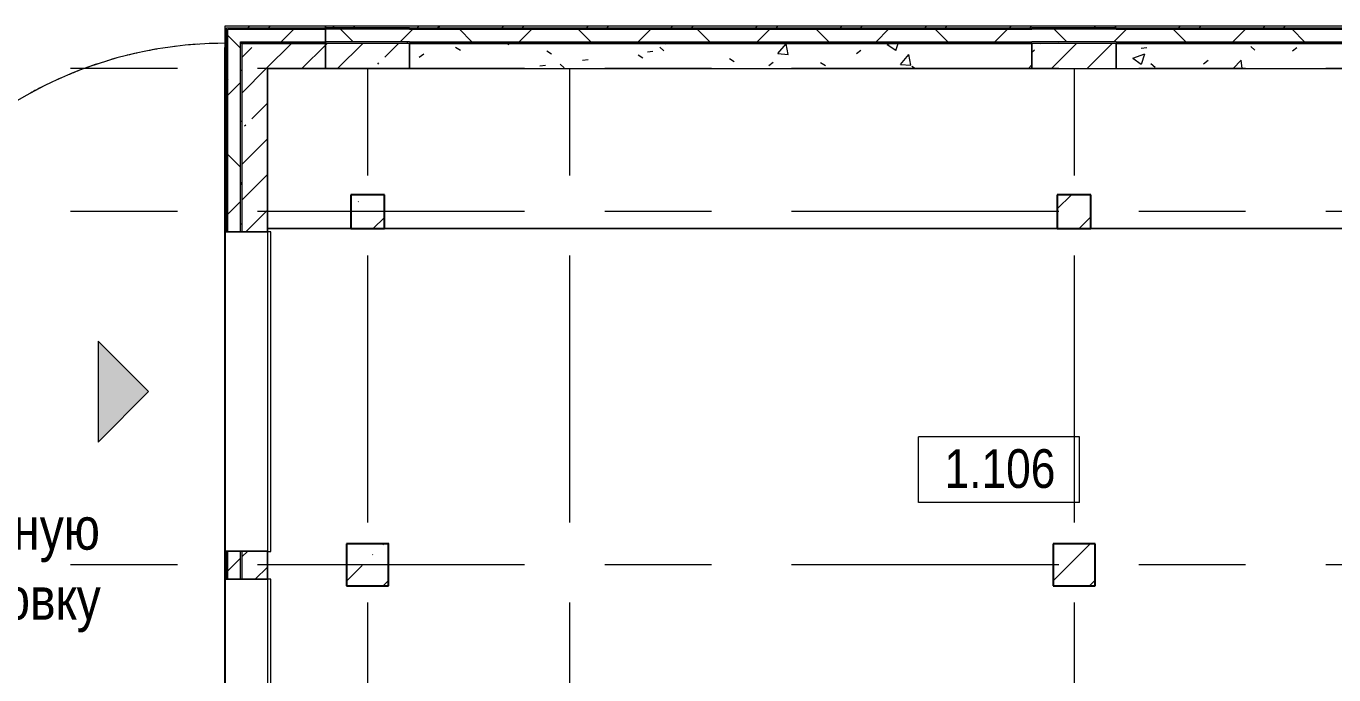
# Model space of a CAD drawing. Header units: millimetres. Extents: x 46431 to 216095, y -43515 to 31605.
# Drawn here: x 59473 to 75021, y 18208 to 25922 of the extents above; entities that cross this region are included whole.
import ezdxf

# ---------------------------------------------------------------- set-up
doc = ezdxf.new("R2010")
doc.units = ezdxf.units.MM
doc.linetypes.add('Осевые', pattern=[6350, 1270, -952.5, 3175, -952.5])
for name, color, linetype, lineweight in [('Двери', 7, 'Continuous', 9), ('Колонны', 7, 'Continuous', 9), ('Колонны-1', 7, 'Continuous', 25), ('Марки помещений', 7, 'Continuous', 9), ('Общие ребра', 7, 'Continuous', 9), ('Оси-2', 7, 'Осевые', 9), ('Панель', 7, 'Continuous', 9), ('Перекрытия', 7, 'Continuous', 9), ('Стены', 7, 'Continuous', 9), ('Стены-1', 7, 'Continuous', 18), ('Текстовые примечания', 7, 'Continuous', 9), ('Черная _1 сплошная', 7, 'Continuous', 9), ('Штриховка разреза-3', 7, 'Continuous', 9), ('Элементы узлов', 7, 'Continuous', 9)]:
    doc.layers.add(name, color=color, linetype=linetype, lineweight=lineweight)
doc.styles.add('Arial Narrow', font='Arial Narrow.ttf', dxfattribs={"height": 500})
doc.styles.add('Arial Narrow_1', font='Arial Narrow.ttf', dxfattribs={"height": 460})
pattern_1 = [(45, (0, 0), (-502.8943, 502.8943), []), (45, (0, 762), (-502.8943, 502.8943), [])]
pattern_2 = [(45, (0, 0), (-424.264, 424.264), [600, -100, 20, -100]), (45, (0, 424), (-424.264, 424.264), [])]
pattern_3 = [(45, (0, 0), (-707.107, 707.107), []), (135, (0, 0), (-707.107, -707.107), [])]
pattern_4 = [(0, (0, 0), (812.8, 203.2), [67.056, -542.544, 67.056, -542.544, -3251.2]), (0, (0, 0), (812.8, 203.2), [-1219.2, 67.056, -1152.144, 67.056, -542.544, -1422.4]), (0, (0, 0), (812.8, 203.2), [-3048, 67.056, -339.344, 67.056, -948.944]), (120, (304.8, 101.6), (-582.37636, 602.30545), [67.056, -542.544, 67.056, -542.544, -3251.2]), (120, (304.8, 101.6), (-582.37636, 602.30545), [-1219.2, 67.056, -1152.144, 67.056, -542.544, -1422.4]), (120, (304.8, 101.6), (-582.37636, 602.30545), [-3048, 67.056, -339.344, 67.056, -948.944]), (240, (406.4, 508), (-230.42364, -805.50545), [67.056, -542.544, 67.056, -542.544, -3251.2]), (240, (406.4, 508), (-230.42364, -805.50545), [-1219.2, 67.056, -1152.144, 67.056, -542.544, -1422.4]), (240, (406.4, 508), (-230.42364, -805.50545), [-3048, 67.056, -339.344, 67.056, -948.944])]
pattern_5 = [(50, (0, 0), (1457.472, -127.512), [152.4, -1676.4]), (355, (0, 0), (-281.942, 1528.454), [121.92, -1341.12]), (100.451, (121.5, -10.6), (1175.54, 1400.933), [129.52, -1424.72]), (46.184, (0, 406.4), (2168.632, -336.34), [228.6, -2514.6]), (96.636, (180.7, 378.4), (1899.22, 1979.42), [194.28, -2137.08]), (351.184, (0, 406.4), (1899.24, 1979.4), [182.88, -2011.68]), (21, (203.2, 304.8), (1212.915, -818.121), [152.4, -1676.4]), (326, (203.2, 304.8), (494.417, 1473.504), [121.92, -1341.12]), (71.451, (304.3, 236.6), (1707.337, 655.37), [129.52, -1424.72]), (37.5, (0, 0), (24.7094, 676.4402), [67.056, -1257.808, 67.056, -1294.384, -1346.2]), (37.5, (0, 0), (24.7094, 676.4402), [-2686.304, 67.056, -1279.144]), (7.5, (0, 0), (534.558, 801.444), [67.056, -709.168, 67.056, -1227.328, -513.08]), (7.5, (0, 0), (534.558, 801.444), [-2070.608, 67.056, -446.024]), (327.5, (-453.14, 0), (1084.7275, -45.8312), [67.056, -440.944, 67.056, -1517.904, -2103.12]), (327.5, (-453.14, 0), (1084.7275, -45.8312), [-2092.96, 67.056, -2036.064]), (317.5, (-656.3, 0), (1185.035, 203.414), [67.056, -593.344, 67.056, -985.52, -1493.52]), (317.5, (-656.3, 0), (1185.035, 203.414), [-1712.976, 67.056, -1426.464])]
pattern_6 = [(45, (0, 0), (-493.914, 493.914), []), (45, (493.9, 0), (-493.914, 493.914), [873.125, -174.625, 6.706, -167.919])]

# ---------------------------------------------------------------- blocks, each defined once
blk = doc.blocks.new('Дверь-Подъемная-Сборная - ДН2_3350 x 3800 мм-8363919-План 1-го этажа на отм_ -6_000')
at = {"layer": 'Панель'}
for p, q in [((1900, -252.5), (-1900, -252.5)), ((-1900, -252.5), (-1900, -292.5)), ((-1900, -292.5), (1900, -292.5)), ((1900, -292.5), (1900, -252.5))]:
    blk.add_line(p, q, dxfattribs=at)
blk = doc.blocks.new('Колонна 13 - Колонна 40-55-731465-План 1-го этажа на отм_ -6_000')
at = {"layer": 'Колонны'}
h = blk.add_hatch(dxfattribs=at)
h.set_pattern_fill('FP_8', color=256, style=0, pattern_type=2)
h.set_pattern_definition(pattern_6)
h.paths.add_polyline_path([(63282, 19267), (63782, 19267), (63782, 19767), (63282, 19767)], flags=0)
at = {"layer": 'Колонны-1'}
for p, q in [((63782, 19767), (63282, 19767)), ((63282, 19767), (63282, 19267)), ((63782, 19267), (63782, 19767)), ((63282, 19267), (63782, 19267))]:
    blk.add_line(p, q, dxfattribs=at)
blk = doc.blocks.new('Колонна 14 - Колонна 40-55-731477-План 1-го этажа на отм_ -6_000')
at = {"layer": 'Колонны'}
h = blk.add_hatch(dxfattribs=at)
h.set_pattern_fill('FP_8', color=256, style=0, pattern_type=2)
h.set_pattern_definition(pattern_6)
h.paths.add_polyline_path([(71682, 19267), (72182, 19267), (72182, 19767), (71682, 19767)], flags=0)
at = {"layer": 'Колонны-1'}
for p, q in [((72182, 19767), (71682, 19767)), ((71682, 19767), (71682, 19267)), ((72182, 19267), (72182, 19767)), ((71682, 19267), (72182, 19267))]:
    blk.add_line(p, q, dxfattribs=at)
blk = doc.blocks.new('Колонна 18 - Колонна 40-55-731525-План 1-го этажа на отм_ -6_000')
at = {"layer": 'Колонны'}
h = blk.add_hatch(dxfattribs=at)
h.set_pattern_fill('FP_20', color=256, style=0, pattern_type=2)
h.set_pattern_definition([(45, (6000, 0), (-493.914, 493.914), []), (45, (6493.9, 0), (-493.914, 493.914), [873.125, -174.625, 6.706, -167.919])])
h.paths.add_polyline_path([(77732, 23517), (78132, 23517), (78132, 23917), (77732, 23917)], flags=0)
at = {"layer": 'Колонны-1'}
for p, q in [((78132, 23917), (77732, 23917)), ((77732, 23917), (77732, 23517)), ((78132, 23517), (78132, 23917)), ((77732, 23517), (78132, 23517))]:
    blk.add_line(p, q, dxfattribs=at)
blk = doc.blocks.new('Колонна 19 - Колонна 40-55-731537-План 1-го этажа на отм_ -6_000')
at = {"layer": 'Колонны'}
h = blk.add_hatch(dxfattribs=at)
h.set_pattern_fill('FP_21', color=256, style=0, pattern_type=2)
h.set_pattern_definition([(45, (14400, 0), (-493.914, 493.914), []), (45, (14893.9, 0), (-493.914, 493.914), [873.125, -174.625, 6.706, -167.919])])
h.paths.add_polyline_path([(77732, 23517), (78132, 23517), (78132, 23917), (77732, 23917)], flags=0)
at = {"layer": 'Колонны-1'}
for p, q in [((78132, 23917), (77732, 23917)), ((77732, 23917), (77732, 23517)), ((78132, 23517), (78132, 23917)), ((77732, 23517), (78132, 23517))]:
    blk.add_line(p, q, dxfattribs=at)
blk = doc.blocks.new('Наклонное перекрытие - Наклонное перекрытие-732754-План 1-го этажа на отм_ -6_000')
at = {"layer": 'Перекрытия'}
blk.add_line((79827, 23517), (62342, 23517), dxfattribs=at)
blk = doc.blocks.new('Марка помещения_Р - Марка помещения-4575829-План 1-го этажа на отм_ -6_000')
at = {"layer": 'Марки помещений'}
for p, q in [((-4.79375, -1.95625), (-4.79375, 1.95625)), ((4.79375, 1.95625), (-4.79375, 1.95625)), ((4.79375, -1.95625), (4.79375, 1.95625)), ((4.79375, -1.95625), (-4.79375, -1.95625))]:
    blk.add_line(p, q, dxfattribs=at)

msp = doc.modelspace()

# ---------------------------------------------------------------- hatches: boundary and pattern name
at = {"layer": 'Штриховка разреза-3'}
h = msp.add_hatch(dxfattribs=at)
h.set_pattern_fill('FP_3', color=256, style=0, pattern_type=2)
h.set_pattern_definition(pattern_1)
h.paths.add_polyline_path([(62376.6, 25902.1), (63031.6, 25902.1), (63031.6, 25922.1), (61836.6, 25922.1), (61836.6, 25902.1), (61952.8, 25902.1)], flags=0)
h = msp.add_hatch(dxfattribs=at)
h.set_pattern_fill('FP_3', color=256, style=0, pattern_type=2)
h.set_pattern_definition(pattern_1)
h.paths.add_polyline_path([(61836.6, 19347.1), (61856.6, 19347.1), (61856.6, 19677.1), (61836.6, 19677.1)], flags=0)
h.paths.add_polyline_path([(61856.6, 23477.1), (61856.6, 25902.1), (61836.6, 25902.1), (61836.6, 23477.1)], flags=0)
h = msp.add_hatch(dxfattribs=at)
h.set_pattern_fill('FP_5', color=256, style=0, pattern_type=2)
h.set_pattern_definition(pattern_4)
h.paths.add_polyline_path([(63031.6, 25887.1), (63031.6, 25902.1), (61856.6, 25902.1), (61856.6, 25887.1), (62376.6, 25887.1)], flags=0)
h = msp.add_hatch(dxfattribs=at)
h.set_pattern_fill('FP_5', color=256, style=0, pattern_type=2)
h.set_pattern_definition(pattern_4)
h.paths.add_polyline_path([(61871.6, 15539.6), (61871.6, 15547.1), (61856.6, 15547.1), (61856.6, 15539.6)], flags=0)
h.paths.add_polyline_path([(61871.6, 19347.1), (61871.6, 19677.1), (61856.6, 19677.1), (61856.6, 19347.1)], flags=0)
h.paths.add_polyline_path([(61856.6, 23477.1), (61871.6, 23477.1), (61871.6, 25887.1), (61856.6, 25887.1), (61856.6, 23521.5)], flags=0)
h = msp.add_hatch(dxfattribs=at)
h.set_pattern_fill('FP_6', color=256, style=0, pattern_type=2)
h.set_pattern_definition(pattern_3)
h.paths.add_polyline_path([(62376.6, 25737.1), (63031.6, 25737.1), (63031.6, 25887.1), (61871.6, 25887.1), (61871.6, 25737.1), (62021.6, 25737.1)], flags=0)
h = msp.add_hatch(dxfattribs=at)
h.set_pattern_fill('FP_3', color=256, style=0, pattern_type=2)
h.set_pattern_definition(pattern_1)
h.paths.add_polyline_path([(63224.2, 25902.1), (64032, 25902.1), (64032, 25922.1), (63031.6, 25922.1), (63031.6, 25902.1)], flags=0)
h = msp.add_hatch(dxfattribs=at)
h.set_pattern_fill('FP_5', color=256, style=0, pattern_type=2)
h.set_pattern_definition(pattern_4)
h.paths.add_polyline_path([(63031.6, 25887.1), (64032, 25887.1), (64032, 25902.1), (63031.6, 25902.1)], flags=0)
h = msp.add_hatch(dxfattribs=at)
h.set_pattern_fill('FP_6', color=256, style=0, pattern_type=2)
h.set_pattern_definition(pattern_3)
h.paths.add_polyline_path([(63031.6, 25737.1), (64032, 25737.1), (64032, 25887.1), (63031.6, 25887.1)], flags=0)
h = msp.add_hatch(dxfattribs=at)
h.set_pattern_fill('FP_3', color=256, style=0, pattern_type=2)
h.set_pattern_definition(pattern_1)
h.paths.add_polyline_path([(66614.6, 25902.1), (71432, 25902.1), (71432, 25922.1), (64032, 25922.1), (64032, 25902.1)], flags=0)
h = msp.add_hatch(dxfattribs=at)
h.set_pattern_fill('FP_5', color=256, style=0, pattern_type=2)
h.set_pattern_definition(pattern_4)
h.paths.add_polyline_path([(71432, 25887.1), (71432, 25902.1), (64032, 25902.1), (64032, 25887.1), (66614.6, 25887.1)], flags=0)
h = msp.add_hatch(dxfattribs=at)
h.set_pattern_fill('FP_6', color=256, style=0, pattern_type=2)
h.set_pattern_definition(pattern_3)
h.paths.add_polyline_path([(71432, 25737.1), (71432, 25887.1), (64032, 25887.1), (64032, 25737.1), (66614.6, 25737.1)], flags=0)
h = msp.add_hatch(dxfattribs=at)
h.set_pattern_fill('FP_3', color=256, style=0, pattern_type=2)
h.set_pattern_definition(pattern_1)
h.paths.add_polyline_path([(72432, 25902.1), (72432, 25922.1), (71432, 25922.1), (71432, 25902.1)], flags=0)
h = msp.add_hatch(dxfattribs=at)
h.set_pattern_fill('FP_6', color=256, style=0, pattern_type=2)
h.set_pattern_definition(pattern_3)
h.paths.add_polyline_path([(72432, 25737.1), (72432, 25887.1), (71432, 25887.1), (71432, 25737.1)], flags=0)
h = msp.add_hatch(dxfattribs=at)
h.set_pattern_fill('FP_3', color=256, style=0, pattern_type=2)
h.set_pattern_definition(pattern_1)
h.paths.add_polyline_path([(77432, 25902.1), (77432, 25922.1), (72432, 25922.1), (72432, 25902.1), (73395.3, 25902.1)], flags=0)
h = msp.add_hatch(dxfattribs=at)
h.set_pattern_fill('FP_5', color=256, style=0, pattern_type=2)
h.set_pattern_definition(pattern_4)
h.paths.add_polyline_path([(72432, 25887.1), (77432, 25887.1), (77432, 25902.1), (72432, 25902.1)], flags=0)
h = msp.add_hatch(dxfattribs=at)
h.set_pattern_fill('FP_6', color=256, style=0, pattern_type=2)
h.set_pattern_definition(pattern_3)
h.paths.add_polyline_path([(72432, 25737.1), (77432, 25737.1), (77432, 25887.1), (72432, 25887.1)], flags=0)
h = msp.add_hatch(dxfattribs=at)
h.set_pattern_fill('FP_6', color=256, style=0, pattern_type=2)
h.set_pattern_definition(pattern_3)
h.paths.add_polyline_path([(62021.6, 15524.6), (62021.6, 15547.1), (61871.6, 15547.1), (61871.6, 15524.6), (61952.8, 15524.6)], flags=0)
h.paths.add_polyline_path([(62021.6, 19347.1), (62021.6, 19677.1), (61871.6, 19677.1), (61871.6, 19347.1)], flags=0)
h.paths.add_polyline_path([(61871.6, 23477.1), (62021.6, 23477.1), (62021.6, 25737.1), (61871.6, 25737.1), (61871.6, 23521.5)], flags=0)
h = msp.add_hatch(dxfattribs=at)
h.set_pattern_fill('FP_5', color=256, style=0, pattern_type=2)
h.set_pattern_definition(pattern_4)
h.paths.add_polyline_path([(62041.6, 15539.6), (62041.6, 15547.1), (62021.6, 15547.1), (62021.6, 15539.6)], flags=0)
h.paths.add_polyline_path([(62021.6, 19347.1), (62041.6, 19347.1), (62041.6, 19677.1), (62021.6, 19677.1)], flags=0)
h.paths.add_polyline_path([(62041.6, 23477.1), (62041.6, 25717.1), (62021.6, 25717.1), (62021.6, 23477.1)], flags=0)
h = msp.add_hatch(dxfattribs=at)
h.set_pattern_fill('FP_4', color=256, style=0, pattern_type=2)
h.set_pattern_definition(pattern_2)
h.paths.add_polyline_path([(62041.6, 25417.1), (63031.6, 25417.1), (63031.6, 25717.1), (62041.6, 25717.1)], flags=0)
h = msp.add_hatch(dxfattribs=at)
h.set_pattern_fill('FP_5', color=256, style=0, pattern_type=2)
h.set_pattern_definition(pattern_4)
h.paths.add_polyline_path([(63031.6, 25717.1), (64032, 25717.1), (64032, 25737.1), (63031.6, 25737.1)], flags=0)
h = msp.add_hatch(dxfattribs=at)
h.set_pattern_fill('FP_4', color=256, style=0, pattern_type=2)
h.set_pattern_definition(pattern_2)
h.paths.add_polyline_path([(63224.2, 25417.1), (64032, 25417.1), (64032, 25717.1), (63031.6, 25717.1), (63031.6, 25417.1)], flags=0)
h = msp.add_hatch(dxfattribs=at)
h.set_pattern_fill('FP_5', color=256, style=0, pattern_type=2)
h.set_pattern_definition(pattern_4)
h.paths.add_polyline_path([(71432, 25717.1), (71432, 25737.1), (64032, 25737.1), (64032, 25717.1), (66614.6, 25717.1)], flags=0)
h = msp.add_hatch(dxfattribs=at)
h.set_pattern_fill('FP_7', color=256, style=0, pattern_type=2)
h.set_pattern_definition(pattern_5)
h.paths.add_polyline_path([(71432, 25417.1), (71432, 25717.1), (64032, 25717.1), (64032, 25417.1), (66614.6, 25417.1)], flags=0)
h = msp.add_hatch(dxfattribs=at)
h.set_pattern_fill('FP_5', color=256, style=0, pattern_type=2)
h.set_pattern_definition(pattern_4)
h.paths.add_polyline_path([(71432, 25717.1), (72432, 25717.1), (72432, 25737.1), (71432, 25737.1)], flags=0)
h = msp.add_hatch(dxfattribs=at)
h.set_pattern_fill('FP_4', color=256, style=0, pattern_type=2)
h.set_pattern_definition(pattern_2)
h.paths.add_polyline_path([(71432, 25417.1), (72432, 25417.1), (72432, 25717.1), (71432, 25717.1)], flags=0)
h = msp.add_hatch(dxfattribs=at)
h.set_pattern_fill('FP_5', color=256, style=0, pattern_type=2)
h.set_pattern_definition(pattern_4)
h.paths.add_polyline_path([(73395.3, 25717.1), (77432, 25717.1), (77432, 25737.1), (72432, 25737.1), (72432, 25717.1)], flags=0)
h = msp.add_hatch(dxfattribs=at)
h.set_pattern_fill('FP_7', color=256, style=0, pattern_type=2)
h.set_pattern_definition(pattern_5)
h.paths.add_polyline_path([(77432, 25417.1), (77432, 25717.1), (72432, 25717.1), (72432, 25417.1), (73395.3, 25417.1)], flags=0)
h = msp.add_hatch(dxfattribs=at)
h.set_pattern_fill('FP_4', color=256, style=0, pattern_type=2)
h.set_pattern_definition(pattern_2)
h.paths.add_polyline_path([(62041.6, 15354.6), (62341.6, 15354.6), (62341.6, 15547.1), (62041.6, 15547.1), (62041.6, 15374.6)], flags=0)
h.paths.add_polyline_path([(62341.6, 19347.1), (62341.6, 19677.1), (62041.6, 19677.1), (62041.6, 19347.1)], flags=0)
h.paths.add_polyline_path([(62341.6, 23477.1), (62341.6, 25417.1), (62041.6, 25417.1), (62041.6, 23477.1)], flags=0)
at = {"layer": 'Элементы узлов'}
msp.add_hatch(color=256, dxfattribs=at).paths.add_polyline_path([(60328.2, 20977.1), (60928.2, 21577.1), (60328.2, 22177.1)], flags=0)

# ---------------------------------------------------------------- linework, layer by layer
at = {"layer": 'Общие ребра'}
for p, q in [((61856.6, 25902.1), (63031.6, 25902.1)), ((61856.6, 25887.1), (61856.6, 25902.1)), ((61856.6, 25417.1), (61856.6, 25887.1)), ((61871.6, 25887.1), (63031.6, 25887.1)), ((61871.6, 25737.1), (61871.6, 25887.1)), ((64032, 25902.1), (63031.6, 25902.1)), ((64032, 25887.1), (63031.6, 25887.1)), ((64032, 25902.1), (71432, 25902.1)), ((64032, 25887.1), (71432, 25887.1)), ((72432, 25902.1), (71432, 25902.1)), ((72432, 25887.1), (71432, 25887.1)), ((72432, 25902.1), (77432, 25902.1)), ((72432, 25887.1), (77432, 25887.1)), ((61871.6, 25417.1), (61871.6, 25737.1)), ((62021.6, 25737.1), (63031.6, 25737.1)), ((62021.6, 25717.1), (62021.6, 25737.1)), ((62021.6, 25417.1), (62021.6, 25717.1)), ((62041.6, 25717.1), (63031.6, 25717.1)), ((62041.6, 25417.1), (62041.6, 25717.1)), ((64032, 25737.1), (63031.6, 25737.1)), ((64032, 25717.1), (63031.6, 25717.1)), ((64032, 25737.1), (71432, 25737.1)), ((64032, 25417.1), (64032, 25717.1)), ((64032, 25717.1), (64032, 25417.1)), ((64032, 25717.1), (71432, 25717.1)), ((72432, 25737.1), (71432, 25737.1)), ((72432, 25717.1), (71432, 25717.1)), ((71432, 25717.1), (71432, 25417.1)), ((71432, 25417.1), (71432, 25717.1)), ((72432, 25737.1), (77432, 25737.1)), ((72432, 25417.1), (72432, 25717.1)), ((72432, 25717.1), (72432, 25417.1)), ((72432, 25717.1), (77432, 25717.1)), ((61856.6, 23477.1), (61856.6, 25417.1)), ((61871.6, 23477.1), (61871.6, 25417.1)), ((62021.6, 23477.1), (62021.6, 25417.1)), ((62041.6, 23477.1), (62041.6, 25417.1)), ((61856.6, 19347.1), (61856.6, 19677.1)), ((61871.6, 19347.1), (61871.6, 19677.1)), ((62021.6, 19347.1), (62021.6, 19677.1)), ((62041.6, 19347.1), (62041.6, 19677.1))]:
    msp.add_line(p, q, dxfattribs=at)
at = {"layer": 'Оси-2'}
for p, q in [((150171.6, 25417.1), (50527.1, 25417.1)), ((63531.6, 25417.1), (63531.6, -41733.9)), ((65931.6, 25417.1), (65931.6, -41733.9)), ((71931.6, 25417.1), (71931.6, -41733.9)), ((150171.6, 23717.1), (50565.6, 23717.1)), ((150171.6, 19517.1), (50527.1, 19517.1))]:
    msp.add_line(p, q, dxfattribs=at)
at = {"layer": 'Перекрытия'}
for p, q in [((80237, 25717.1), (62021.6, 25717.1)), ((62341.6, 23517.1), (79826.6, 23517.1)), ((79826.6, 23517.1), (62341.6, 23517.1)), ((63731.6, 23517.1), (63631.6, 23517.1)), ((72131.6, 23517.1), (71731.6, 23517.1)), ((61841.6, 19678.1), (61841.6, 23476.1)), ((61841.6, 15547.6), (61841.6, 19346.1))]:
    msp.add_line(p, q, dxfattribs=at)
for centre, radius, start, end in [((61835.2, 20918.3), 4800, 89.98263, 180), ((61834.6, 20915.1), 4803, 96.80599, 98.10227), ((61834.6, 20915.1), 4803, 93.90793, 95.16249), ((61834.6, 20915.1), 4803, 91.00297, 92.22506), ((61834.6, 20915.1), 4803, 105.45163, 106.93413), ((61834.6, 20915.1), 4803, 102.57865, 103.98825), ((61834.6, 20915.1), 4803, 99.69649, 101.04424), ((61834.6, 20915.1), 4803, 111.16592, 112.83094), ((61834.6, 20915.1), 4803, 108.31443, 109.88175), ((61834.6, 20915.1), 4803, 116.82942, 118.73351), ((61834.6, 20915.1), 4803, 114.00476, 115.78158)]:
    msp.add_arc(centre, radius, start, end, dxfattribs=at)
at = {"layer": 'Стены'}
for p, q in [((61836.6, 23476.1), (61836.6, 25669.6)), ((62341.6, 25417.1), (62341.6, 23476.1)), ((61836.6, 19678.1), (61836.6, 23476.1)), ((62341.6, 23476.1), (61836.6, 23476.1)), ((62341.6, 23476.1), (61836.6, 23476.1)), ((62341.6, 23476.1), (62341.6, 19678.1)), ((61836.6, 19346.1), (61836.6, 19678.1)), ((62341.6, 19678.1), (61836.6, 19678.1)), ((62341.6, 19678.1), (61836.6, 19678.1)), ((62341.6, 19678.1), (62341.6, 19346.1)), ((61836.6, 15547.6), (61836.6, 19346.1)), ((62341.6, 19346.1), (61836.6, 19346.1)), ((62341.6, 19346.1), (61836.6, 19346.1)), ((62341.6, 19346.1), (62341.6, 15547.6))]:
    msp.add_line(p, q, dxfattribs=at)
at = {"layer": 'Стены-1'}
for p, q in [((63031.6, 25922.1), (61836.6, 25922.1)), ((61836.6, 25922.1), (61836.6, 25902.1)), ((61836.6, 25902.1), (61836.6, 25417.1)), ((63031.6, 25417.1), (63031.6, 25922.1)), ((64032, 25922.1), (63031.6, 25922.1)), ((63031.6, 25922.1), (63031.6, 25417.1)), ((71432, 25922.1), (64032, 25922.1)), ((72432, 25922.1), (71432, 25922.1)), ((77432, 25922.1), (72432, 25922.1)), ((61836.6, 25417.1), (61836.6, 23477.1)), ((62341.6, 25417.1), (63031.6, 25417.1)), ((62341.6, 23477.1), (62341.6, 25417.1)), ((63031.6, 25417.1), (64032, 25417.1)), ((64032, 25417.1), (71432, 25417.1)), ((71432, 25417.1), (72432, 25417.1)), ((72432, 25417.1), (77432, 25417.1)), ((61836.6, 23477.1), (62341.6, 23477.1)), ((63783.6, 19769.1), (63281.6, 19769.1)), ((63281.6, 19767.1), (63781.6, 19767.1)), ((63783.6, 19767.1), (63783.6, 19769.1)), ((61836.6, 19677.1), (61836.6, 19347.1)), ((62341.6, 19677.1), (61836.6, 19677.1)), ((62341.6, 19347.1), (62341.6, 19677.1)), ((61836.6, 19347.1), (62341.6, 19347.1))]:
    msp.add_line(p, q, dxfattribs=at)
at = {"layer": 'Черная _1 сплошная'}
for p, q in [((60928.2, 21577.1), (60328.2, 22177.1)), ((60328.2, 22177.1), (60328.2, 20977.1)), ((60328.2, 20977.1), (60928.2, 21577.1))]:
    msp.add_line(p, q, dxfattribs=at)

# ---------------------------------------------------------------- block references
at = {"layer": 'Двери', "rotation": 90}
for p in [(62089.1, 21577.1), (62089.1, 17447.1)]:
    msp.add_blockref('Дверь-Подъемная-Сборная - ДН2_3350 x 3800 мм-8363919-План 1-го этажа на отм_ -6_000', p, dxfattribs=at)
at = {"layer": 'Колонны'}
for name, p in [('Колонна 19 - Колонна 40-55-731537-План 1-го этажа на отм_ -6_000', (-14400, 0)), ('Колонна 18 - Колонна 40-55-731525-План 1-го этажа на отм_ -6_000', (-6000, 0)), ('Колонна 13 - Колонна 40-55-731465-План 1-го этажа на отм_ -6_000', (0, 0)), ('Колонна 14 - Колонна 40-55-731477-План 1-го этажа на отм_ -6_000', (0, 0))]:
    msp.add_blockref(name, p, dxfattribs=at)
at = {"layer": 'Марки помещений', "xscale": 199.9999999999999, "yscale": 199.9999999999999, "zscale": 199.9999999999999}
msp.add_blockref('Марка помещения_Р - Марка помещения-4575829-План 1-го этажа на отм_ -6_000', (71039.6, 20649.3), dxfattribs=at)
at = {"layer": 'Перекрытия'}
msp.add_blockref('Наклонное перекрытие - Наклонное перекрытие-732754-План 1-го этажа на отм_ -6_000', (0, 0), dxfattribs=at)

# ---------------------------------------------------------------- texts
at = {"layer": 'Марки помещений', "insert": (70391.7, 20891.1), "char_height": 460, "width": 1587.341, "attachment_point": 1, "style": 'Arial Narrow_1'}
msp.add_mtext('1.106', dxfattribs=at)
at = {"layer": 'Текстовые примечания', "char_height": 500, "attachment_point": 1, "style": 'Arial Narrow'}
for s, insert, width in [('подземную', (57381.1, 20197.2), 3623.628), ('парковку', (58002.9, 19363.8), 2870.041)]:
    msp.add_mtext(s, dxfattribs=dict(at, insert=insert, width=width))

doc.saveas('drawing.dxf')
